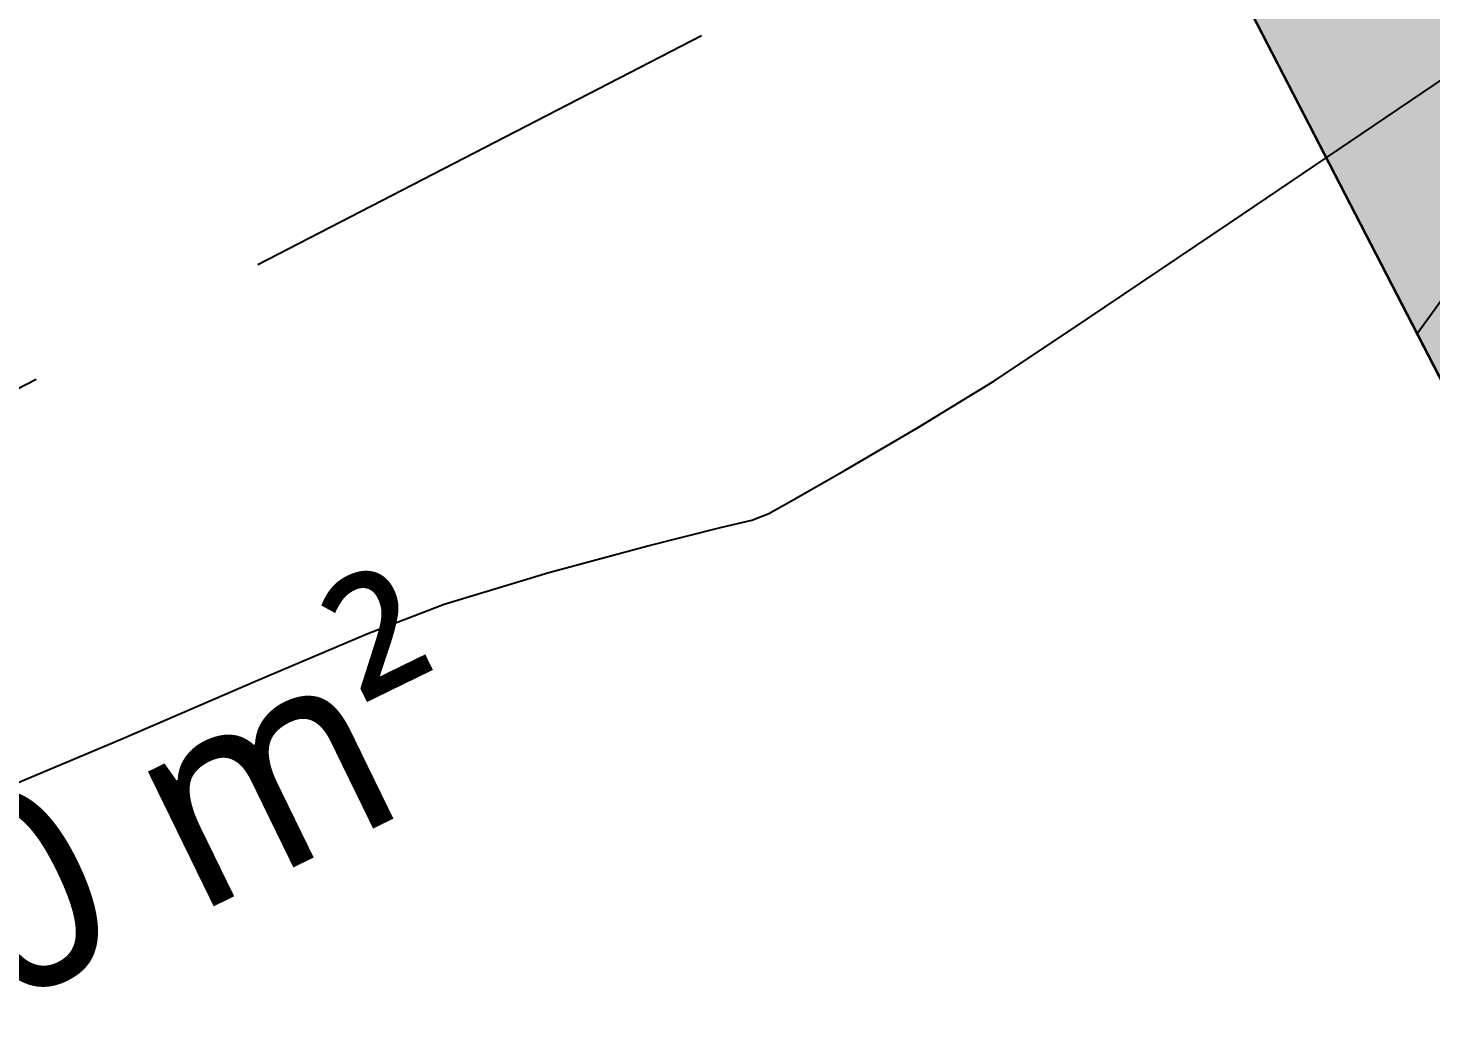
# Model space of a CAD drawing. Header units: millimetres. Extents: x 86 to 591881, y 99 to 1307229.
# Drawn here: x 590693.99 to 590701.02, y 1307034.49 to 1307039.41 of the extents above; entities that cross this region are included whole.
import ezdxf

# ---------------------------------------------------------------- set-up
doc = ezdxf.new("R2010")
doc.units = ezdxf.units.MM
for name, pattern in [('CENTER2', [1.125, 0.75, -0.125, 0.125, -0.125]), ('DASHED', [0.75, 0.5, -0.25]), ('DASHED2', [0.375, 0.25, -0.125]), ('HIDDEN', [0.375, 0.25, -0.125])]:
    doc.linetypes.add(name, pattern=pattern)
doc.layers.add('_BLOQUES', color=9, linetype='Continuous', lineweight=20)
for name, color, linetype in [('_BREAKLINES CORRIDOR', 7, 'Continuous'), ('C-PROP-LINE', 230, 'Continuous'), ('C-PROP-TEXT', 92, 'Continuous'), ('C-ROAD-CORR-BNDY', 1, 'CENTER2'), ('C-ROAD-CORR-PATT', 150, 'Continuous'), ('C-ROAD-SAMP', 150, 'HIDDEN'), ('C-TINN-BNDY', 110, 'Continuous'), ('C-TOPO-FEAT', 94, 'Continuous'), ('C-TOPO-MINR', 8, 'Continuous'), ('C-TOPO-MINR-N', 11, 'Continuous')]:
    doc.layers.add(name, color=color, linetype=linetype)
doc.styles.add('ST - ETIQUETAS', font='', dxfattribs={"height": 2.5})
doc.styles.get('ST - ETIQUETAS').set_extended_font_data('Roboto Thin')

msp = doc.modelspace()

# ---------------------------------------------------------------- hatches: boundary and pattern name
at = {"layer": 'C-ROAD-CORR-PATT', "linetype": 'Continuous', "lineweight": 5}
h = msp.add_hatch(dxfattribs=at)
h.set_pattern_fill('AR-HBONE', color=30, scale=0.003, style=0)
h.set_pattern_definition([(45, (590681.38017, 1307079.03522), (0, 0.4310523), [0.9144, -0.3048]), (135, (590681.5957, 1307079.25075), (4e-17, 0.4310523), [0.9144, -0.3048])])
h.paths.add_polyline_path([(590681.3802, 1307079.0352), (590682.5634, 1307076.7442), (590691.7408, 1307058.9741), (590700.9181, 1307041.204), (590707.8342, 1307027.8126), (590706.5014, 1307027.1243), (590699.5854, 1307040.5157), (590690.408, 1307058.2858), (590681.2306, 1307076.0559), (590680.0474, 1307078.3469), (590681.3802, 1307079.0352)], flags=0)

# ---------------------------------------------------------------- linework, layer by layer
at = {"layer": '_BLOQUES', "color": 140, "linetype": 'Continuous', "lineweight": 25}
msp.add_polyline3d([(590638.9269, 1307070.7972, 0), (590675.1788, 1307087.774, 0), (590702.7119, 1307034.4618, 0), (590666.4596, 1307017.488, 0), (590638.9269, 1307070.7972, 0)], dxfattribs=at)
at = {"layer": '_BREAKLINES CORRIDOR', "flags": 128}
msp.add_lwpolyline([(590669.1572, 1307012.265), (590638.9269, 1307070.7972), (590675.1788, 1307087.774), (590706.3827, 1307027.3542)], dxfattribs=at)
at = {"layer": 'C-PROP-LINE', "color": 4, "linetype": 'Continuous', "lineweight": 25}
msp.add_polyline3d([(590702.7119, 1307034.4618, 0), (590698.1227, 1307043.3479, 0), (590679.9975, 1307034.8598, 0), (590684.5862, 1307025.9752, 0), (590702.7119, 1307034.4618, 0)], dxfattribs=at)
at = {"layer": 'C-ROAD-CORR-BNDY', "color": 166, "linetype": 'DASHED', "lineweight": 30, "ltscale": 4}
msp.add_lwpolyline([(590680.0474, 1307078.3469), (590681.2306, 1307076.0559), (590690.408, 1307058.2858), (590699.5854, 1307040.5157), (590706.5014, 1307027.1243), (590715.3864, 1307031.713), (590708.4704, 1307045.1044), (590699.293, 1307062.8745), (590690.1157, 1307080.6446), (590688.9325, 1307082.9356)], close=True, dxfattribs=at)
at = {"layer": 'C-ROAD-SAMP', "color": 1, "linetype": 'DASHED2', "lineweight": 25, "ltscale": 10}
msp.add_lwpolyline([(590721.798, 1307051.9875), (590704.0279, 1307042.8101), (590686.2578, 1307033.6327)], dxfattribs=at)
at = {"layer": 'C-TINN-BNDY', "color": 110, "linetype": 'Continuous', "lineweight": -3}
msp.add_polyline3d([(590690.1157, 1307080.6446, 459.8921), (590699.293, 1307062.8745, 459.1046), (590708.4704, 1307045.1044, 458.317), (590715.3864, 1307031.713, 457.7235), (590715.3863, 1307031.7129, 457.5235), (590714.0537, 1307031.0247, 457.4935), (590713.7427, 1307030.8641, 457.39), (590713.6096, 1307030.7953, 457.39), (590713.6094, 1307030.7952, 456.94), (590710.9439, 1307029.4186, 457), (590708.2784, 1307028.042, 456.94), (590708.2782, 1307028.0419, 457.39), (590708.1451, 1307027.9732, 457.39), (590707.8342, 1307027.8126, 457.4935), (590706.5014, 1307027.1243, 457.5235), (590699.5854, 1307040.5157, 458.117), (590690.408, 1307058.2858, 458.9046), (590681.2306, 1307076.0559, 459.6921), (590680.1839, 1307078.0827, 458.9284)], dxfattribs=at)
at = {"layer": 'C-TOPO-FEAT', "color": 94, "linetype": 'Continuous', "lineweight": -3, "flags": 128}
msp.add_lwpolyline([(590680.0474, 1307078.3469), (590681.2306, 1307076.0559), (590690.408, 1307058.2858), (590699.5854, 1307040.5157), (590706.5014, 1307027.1243)], dxfattribs=at)
at = {"layer": 'C-TOPO-MINR', "color": 44, "linetype": 'Continuous', "lineweight": -3, "elevation": 457.75}
msp.add_lwpolyline([(590693.6672, 1307035.5153), (590694.4575, 1307035.8466), (590695.1434, 1307036.1419), (590695.6934, 1307036.3757), (590696.0761, 1307036.5224), (590696.5994, 1307036.6811), (590697.0952, 1307036.8148), (590697.4667, 1307036.9078), (590697.6171, 1307036.9439), (590697.7007, 1307036.9766), (590697.812, 1307037.0386), (590698.0842, 1307037.1936), (590698.4466, 1307037.4061), (590698.8283, 1307037.6403), (590699.207, 1307037.8917), (590700.0129, 1307038.4336), (590701.1515, 1307039.2025)], dxfattribs=at)
at = {"layer": 'C-TOPO-MINR-N', "color": 11, "linetype": 'Continuous', "lineweight": -3, "elevation": 458}
msp.add_lwpolyline([(590701.1332, 1307038.132), (590700.9487, 1307037.8759)], dxfattribs=at)

# ---------------------------------------------------------------- texts
at = {"layer": 'C-PROP-TEXT', "color": 92, "linetype": 'Continuous', "lineweight": -3, "insert": (590691.4643, 1307034.4366), "char_height": 1, "attachment_point": 2, "rotation": 26, "style": 'ST - ETIQUETAS'}
msp.add_mtext('{\\fRoboto Thin|b1|i0|c0|p2;\\C18;\\c0;Area:\\C0; \\fRoboto Thin|b0|i0|c0|p2;\\C178;\\c4980736;200.00 m²\\PBloque - A}', dxfattribs=at)

doc.saveas('drawing.dxf')
